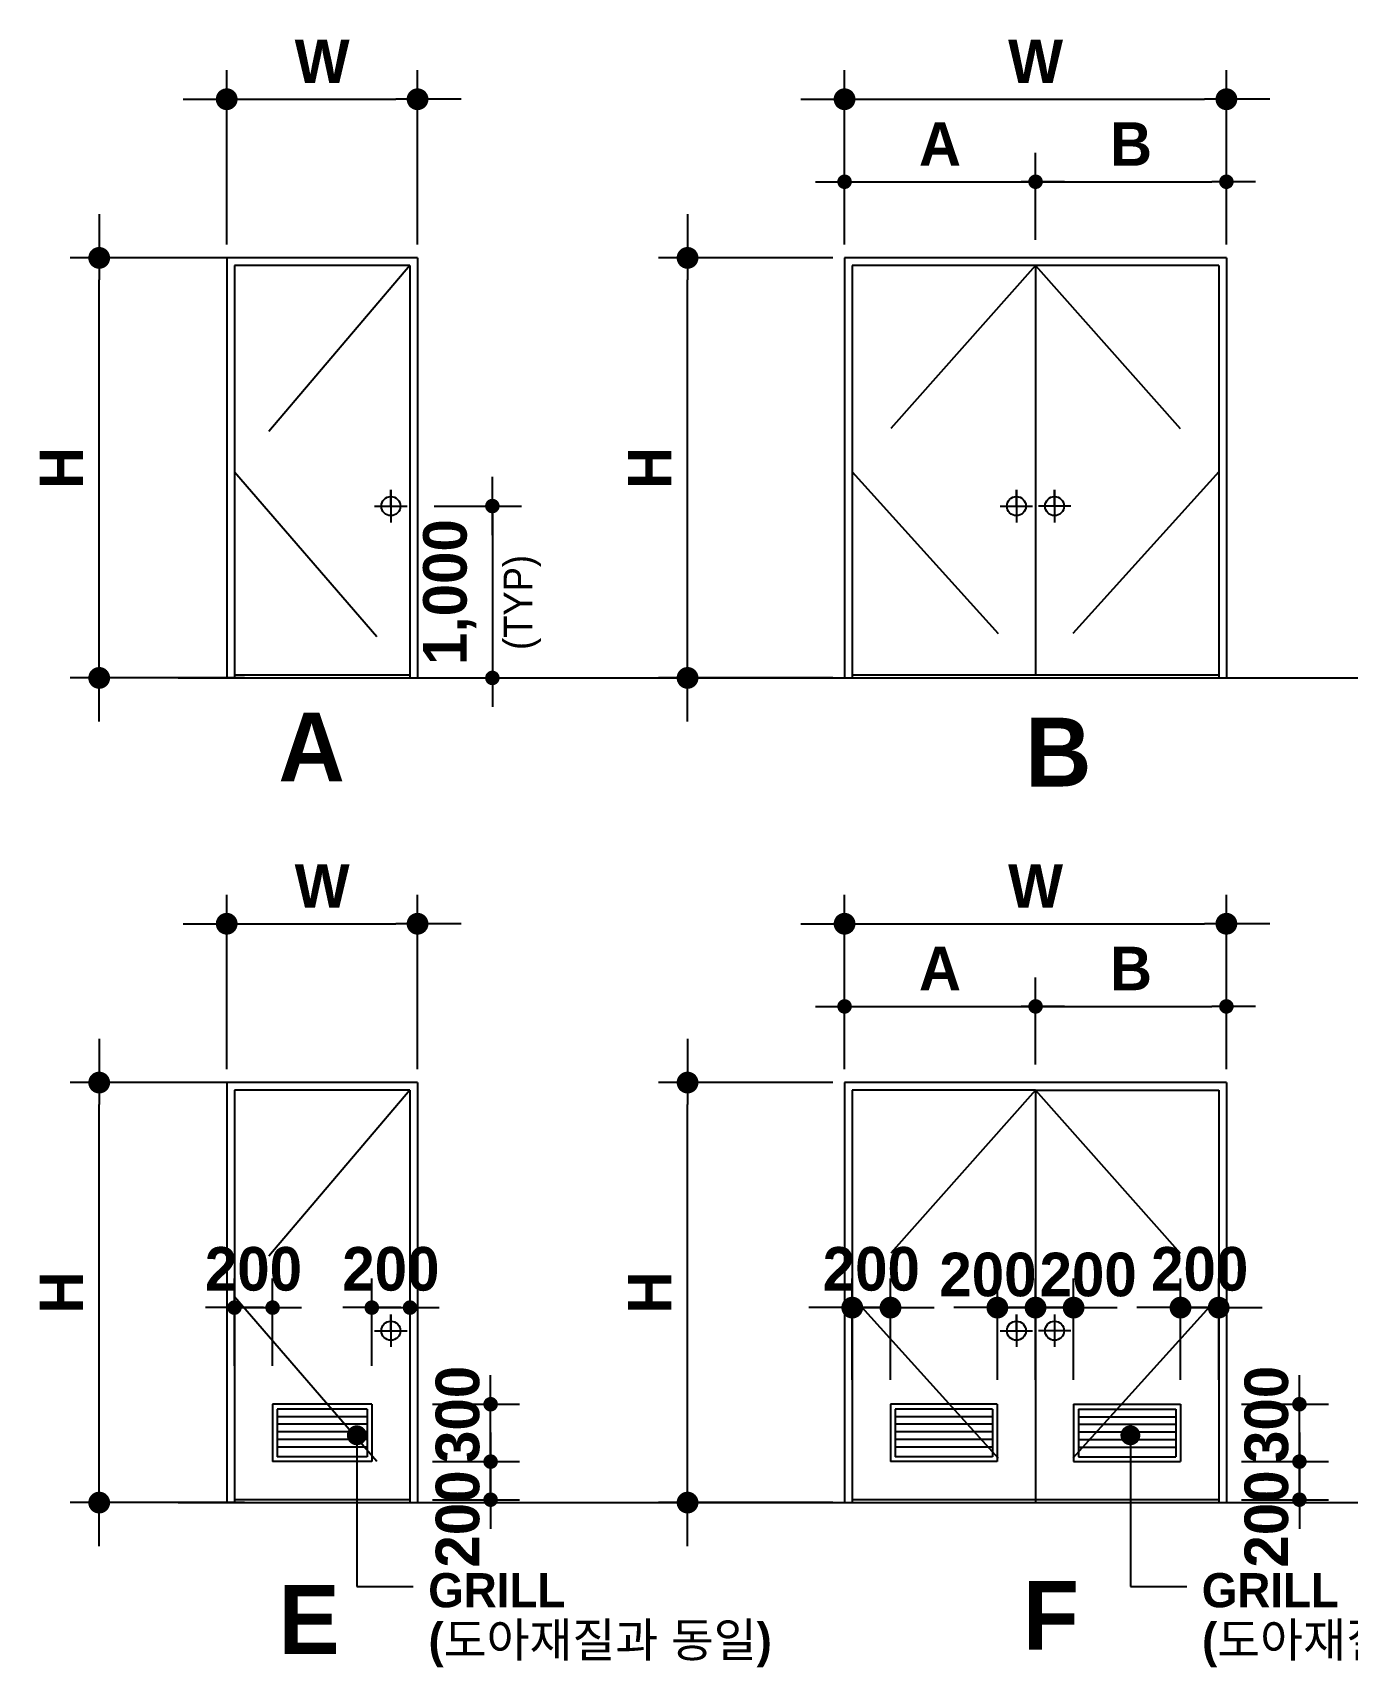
# Model space of a CAD drawing. Extents: x 2158 to 80698, y 2200 to 50885.
# Drawn here: x 21676 to 30728, y 20634 to 31885 of the extents above; entities that cross this region are included whole.
import ezdxf

# ---------------------------------------------------------------- set-up
doc = ezdxf.new("R2010")
doc.units = 0
doc.header["$LTSCALE"] = 300
doc.header["$MEASUREMENT"] = 0
doc.header["$PDSIZE"] = -2
doc.linetypes.add('CENTER', pattern=[2, 1.25, -0.25, 0.25, -0.25])
doc.linetypes.add('DASHDOT', pattern=[1, 0.5, -0.25, 0, -0.25])
doc.layers.get('0').update_dxf_attribs({"linetype": 'CONTINUOUS'})
doc.layers.get('Defpoints').update_dxf_attribs({"color": 143, "linetype": 'CONTINUOUS'})
for name, color, linetype in [('A-ANNO-LEAD', 4, 'CONTINUOUS'), ('A-ANNO-TEXT1', 7, 'CONTINUOUS'), ('A-CNTL', 1, 'CENTER'), ('A-DWXK-OPEN', 1, 'CENTER'), ('A-ELEV-LIN2', 7, 'CONTINUOUS'), ('A-ST-AXIS-BUB', 7, 'CONTINUOUS'), ('A-ST-AXIS-DIM', 7, 'CONTINUOUS'), ('DIMM', 7, 'CONTINUOUS'), ('ELEV1', 7, 'CONTINUOUS'), ('FIN2', 6, 'CONTINUOUS')]:
    doc.layers.add(name, color=color, linetype=linetype)
doc.styles.add('2020음성 1차', font='나눔고딕Bold.ttf')
doc.styles.get("Standard").update_dxf_attribs({"font": '나눔고딕.ttf'})
doc.dimstyles.new('CDIM', dxfattribs={"dimscale": 100, "dimtxt": 3, "dimasz": 1, "dimexe": 2, "dimexo": 1, "dimgap": 1, "dimtad": 1, "dimdec": 0, "dimrnd": 0.5, "dimzin": 0, "dimdsep": 32, "dimtxsty": '2020음성 1차', "dimblk1": '_CIDOT', "dimblk2": '_CIDOT', "dimsah": 1, "dimcen": 5.5, "dimclrd": 2, "dimclre": 2, "dimclrt": 7, "dimadec": 0, "dimazin": 0, "dimtfac": 1, "dimtdec": 0, "dimtix": 1, "dimtmove": 2, "dimatfit": 1, "dimldrblk": 'DOT', "dimfxl": 1, "dimtolj": 1, "dimtzin": 0, "dimlwd": -1, "dimarcsym": 0})

# ---------------------------------------------------------------- blocks, each defined once
blk = doc.blocks.new('_CIDOT')
at = {"color": 0, "linetype": 'ByBlock'}
blk.add_line((2, 0), (-1, 0), dxfattribs=at)
at = {"color": 0, "linetype": 'ByBlock', "const_width": 0.5}
blk.add_lwpolyline([(-0.25, 0, 1), (0.25, 0, 1)], format="xyb", close=True, dxfattribs=at)
blk = doc.blocks.new('*D30')
at = {"layer": 'A-ST-AXIS-DIM', "lineweight": -2}
for p, q in [((23012, 30427), (23012, 31627)), ((24326, 30427), (24326, 31627))]:
    blk.add_line(p, q, dxfattribs=at)
at = {"layer": 'A-ST-AXIS-DIM'}
blk.add_line((23162, 31427), (24176, 31427), dxfattribs=at)
at = {"layer": 'Defpoints', "color": 0}
for p in [(24326, 31427), (23012, 29547), (24326, 29547)]:
    blk.add_point(p, dxfattribs=at)
at = {"layer": 'A-ST-AXIS-DIM', "linetype": 'ByBlock', "xscale": 150, "yscale": 150, "zscale": 150, "rotation": 180}
blk.add_blockref('_CIDOT', (23012, 31427), dxfattribs=at)
at = {"layer": 'A-ST-AXIS-DIM', "linetype": 'ByBlock', "xscale": 150, "yscale": 150, "zscale": 150}
blk.add_blockref('_CIDOT', (24326, 31427), dxfattribs=at)
at = {"layer": 'A-ST-AXIS-DIM', "color": 3, "ltscale": 10, "insert": (23669, 31688), "char_height": 300, "attachment_point": 5, "style": '2020음성 1차'}
blk.add_mtext('\\A1;W', dxfattribs=at)
blk = doc.blocks.new('_Dot')
at = {"color": 0, "lineweight": -2}
blk.add_line((-0.5, 0), (-1, 0), dxfattribs=at)
at = {"color": 0, "const_width": 0.5}
blk.add_lwpolyline([(-0.25, 0, 1), (0.25, 0, 1)], format="xyb", close=True, dxfattribs=at)
blk = doc.blocks.new('*D31')
at = {"layer": 'A-ST-AXIS-DIM', "lineweight": -2}
for p, q in [((27266, 30459), (27266, 31059)), ((28581, 30459), (28581, 31059))]:
    blk.add_line(p, q, dxfattribs=at)
at = {"layer": 'A-ST-AXIS-DIM'}
blk.add_line((27366, 30859), (28481, 30859), dxfattribs=at)
at = {"layer": 'Defpoints', "color": 0}
for p in [(28581, 30859), (27266, 29547), (28581, 29547)]:
    blk.add_point(p, dxfattribs=at)
at = {"layer": 'A-ST-AXIS-DIM', "linetype": 'ByBlock', "xscale": 100, "yscale": 100, "zscale": 100, "rotation": 180}
blk.add_blockref('_CIDOT', (27266, 30859), dxfattribs=at)
at = {"layer": 'A-ST-AXIS-DIM', "linetype": 'ByBlock', "xscale": 100, "yscale": 100, "zscale": 100}
blk.add_blockref('_CIDOT', (28581, 30859), dxfattribs=at)
at = {"layer": 'A-ST-AXIS-DIM', "color": 3, "ltscale": 10, "insert": (27923, 31119), "char_height": 300, "attachment_point": 5, "style": '2020음성 1차'}
blk.add_mtext('\\A1;A', dxfattribs=at)
blk = doc.blocks.new('*D32')
at = {"layer": 'A-ST-AXIS-DIM', "lineweight": -2}
for p, q in [((28581, 30459), (28581, 31059)), ((29895, 30459), (29895, 31059))]:
    blk.add_line(p, q, dxfattribs=at)
at = {"layer": 'A-ST-AXIS-DIM'}
blk.add_line((28681, 30859), (29795, 30859), dxfattribs=at)
at = {"layer": 'Defpoints', "color": 0}
for p in [(29895, 30859), (28581, 29547), (29895, 29547)]:
    blk.add_point(p, dxfattribs=at)
at = {"layer": 'A-ST-AXIS-DIM', "linetype": 'ByBlock', "xscale": 100, "yscale": 100, "zscale": 100, "rotation": 180}
blk.add_blockref('_CIDOT', (28581, 30859), dxfattribs=at)
at = {"layer": 'A-ST-AXIS-DIM', "linetype": 'ByBlock', "xscale": 100, "yscale": 100, "zscale": 100}
blk.add_blockref('_CIDOT', (29895, 30859), dxfattribs=at)
at = {"layer": 'A-ST-AXIS-DIM', "color": 3, "ltscale": 10, "insert": (29238, 31119), "char_height": 300, "attachment_point": 5, "style": '2020음성 1차'}
blk.add_mtext('\\A1;B', dxfattribs=at)
blk = doc.blocks.new('*D33')
at = {"layer": 'A-ST-AXIS-DIM', "lineweight": -2}
for p, q in [((27266, 30427), (27266, 31627)), ((29895, 30427), (29895, 31627))]:
    blk.add_line(p, q, dxfattribs=at)
at = {"layer": 'A-ST-AXIS-DIM'}
blk.add_line((27416, 31427), (29745, 31427), dxfattribs=at)
at = {"layer": 'Defpoints', "color": 0}
for p in [(29895, 31427), (27266, 29547), (29895, 29547)]:
    blk.add_point(p, dxfattribs=at)
at = {"layer": 'A-ST-AXIS-DIM', "linetype": 'ByBlock', "xscale": 150, "yscale": 150, "zscale": 150, "rotation": 180}
blk.add_blockref('_CIDOT', (27266, 31427), dxfattribs=at)
at = {"layer": 'A-ST-AXIS-DIM', "linetype": 'ByBlock', "xscale": 150, "yscale": 150, "zscale": 150}
blk.add_blockref('_CIDOT', (29895, 31427), dxfattribs=at)
at = {"layer": 'A-ST-AXIS-DIM', "color": 3, "ltscale": 10, "insert": (28581, 31688), "char_height": 300, "attachment_point": 5, "style": '2020음성 1차'}
blk.add_mtext('\\A1;W', dxfattribs=at)
blk = doc.blocks.new('*D40')
at = {"layer": 'A-ST-AXIS-DIM', "lineweight": -2}
for p, q in [((27185, 30335), (25985, 30335)), ((27185, 27444), (25985, 27444))]:
    blk.add_line(p, q, dxfattribs=at)
at = {"layer": 'A-ST-AXIS-DIM'}
blk.add_line((26185, 27594), (26185, 30185), dxfattribs=at)
at = {"layer": 'Defpoints', "color": 0}
for p in [(26185, 30335), (27971, 30335), (27971, 27444)]:
    blk.add_point(p, dxfattribs=at)
at = {"layer": 'A-ST-AXIS-DIM', "linetype": 'ByBlock', "xscale": 150, "yscale": 150, "zscale": 150}
for p, rotation in [((26185, 30335), 90), ((26185, 27444), 270)]:
    blk.add_blockref('_CIDOT', p, dxfattribs=dict(at, rotation=rotation))
at = {"layer": 'A-ST-AXIS-DIM', "color": 3, "ltscale": 10, "insert": (25924, 28889), "char_height": 300, "attachment_point": 5, "rotation": 90, "style": '2020음성 1차'}
blk.add_mtext('\\A1;H', dxfattribs=at)
blk = doc.blocks.new('*D41')
at = {"layer": 'A-ST-AXIS-DIM', "lineweight": -2}
for p, q in [((23134, 30335), (21934, 30335)), ((23134, 27444), (21934, 27444))]:
    blk.add_line(p, q, dxfattribs=at)
at = {"layer": 'A-ST-AXIS-DIM'}
blk.add_line((22134, 27594), (22134, 30185), dxfattribs=at)
at = {"layer": 'Defpoints', "color": 0}
for p in [(22134, 30335), (23675, 30335), (23675, 27444)]:
    blk.add_point(p, dxfattribs=at)
at = {"layer": 'A-ST-AXIS-DIM', "linetype": 'ByBlock', "xscale": 150, "yscale": 150, "zscale": 150}
for p, rotation in [((22134, 30335), 90), ((22134, 27444), 270)]:
    blk.add_blockref('_CIDOT', p, dxfattribs=dict(at, rotation=rotation))
at = {"layer": 'A-ST-AXIS-DIM', "color": 3, "ltscale": 10, "insert": (21873, 28889), "char_height": 300, "attachment_point": 5, "rotation": 90, "style": '2020음성 1차'}
blk.add_mtext('\\A1;H', dxfattribs=at)
blk = doc.blocks.new('*D42')
at = {"layer": 'A-ST-AXIS-DIM'}
for p, q in [((24841, 28727), (24841, 28827)), ((24841, 28627), (24841, 27444)), ((24841, 27344), (24841, 27244))]:
    blk.add_line(p, q, dxfattribs=at)
at = {"layer": 'A-ST-AXIS-DIM', "lineweight": -2}
for p, q in [((24441, 28627), (25041, 28627)), ((24441, 27444), (25041, 27444))]:
    blk.add_line(p, q, dxfattribs=at)
at = {"layer": 'Defpoints', "color": 0}
for p in [(24016, 28627), (24016, 27444), (24841, 27444)]:
    blk.add_point(p, dxfattribs=at)
at = {"layer": 'A-ST-AXIS-DIM', "linetype": 'ByBlock', "xscale": 100, "yscale": 100, "zscale": 100}
for p, rotation in [((24841, 28627), 270), ((24841, 27444), 90)]:
    blk.add_blockref('_CIDOT', p, dxfattribs=dict(at, rotation=rotation))
at = {"layer": 'A-ST-AXIS-DIM', "color": 3, "ltscale": 10, "insert": (24548, 28035), "char_height": 300, "attachment_point": 5, "rotation": 90, "style": '2020음성 1차'}
blk.add_mtext('\\A1;1,000', dxfattribs=at)
blk = doc.blocks.new('*D43')
at = {"layer": 'A-ST-AXIS-DIM', "lineweight": -2}
for p, q in [((23012, 24752), (23012, 25952)), ((24326, 24752), (24326, 25952))]:
    blk.add_line(p, q, dxfattribs=at)
at = {"layer": 'A-ST-AXIS-DIM'}
blk.add_line((23162, 25752), (24176, 25752), dxfattribs=at)
at = {"layer": 'Defpoints', "color": 0}
for p in [(24326, 25752), (23012, 23871), (24326, 23871)]:
    blk.add_point(p, dxfattribs=at)
at = {"layer": 'A-ST-AXIS-DIM', "linetype": 'ByBlock', "xscale": 150, "yscale": 150, "zscale": 150, "rotation": 180}
blk.add_blockref('_CIDOT', (23012, 25752), dxfattribs=at)
at = {"layer": 'A-ST-AXIS-DIM', "linetype": 'ByBlock', "xscale": 150, "yscale": 150, "zscale": 150}
blk.add_blockref('_CIDOT', (24326, 25752), dxfattribs=at)
at = {"layer": 'A-ST-AXIS-DIM', "color": 3, "ltscale": 10, "insert": (23669, 26012), "char_height": 300, "attachment_point": 5, "style": '2020음성 1차'}
blk.add_mtext('\\A1;W', dxfattribs=at)
blk = doc.blocks.new('*D44')
at = {"layer": 'A-ST-AXIS-DIM', "lineweight": -2}
for p, q in [((23134, 24659), (21934, 24659)), ((23134, 21768), (21934, 21768))]:
    blk.add_line(p, q, dxfattribs=at)
at = {"layer": 'A-ST-AXIS-DIM'}
blk.add_line((22134, 21918), (22134, 24509), dxfattribs=at)
at = {"layer": 'Defpoints', "color": 0}
for p in [(22134, 24659), (23675, 24659), (23675, 21768)]:
    blk.add_point(p, dxfattribs=at)
at = {"layer": 'A-ST-AXIS-DIM', "linetype": 'ByBlock', "xscale": 150, "yscale": 150, "zscale": 150}
for p, rotation in [((22134, 24659), 90), ((22134, 21768), 270)]:
    blk.add_blockref('_CIDOT', p, dxfattribs=dict(at, rotation=rotation))
at = {"layer": 'A-ST-AXIS-DIM', "color": 3, "ltscale": 10, "insert": (21873, 23214), "char_height": 300, "attachment_point": 5, "rotation": 90, "style": '2020음성 1차'}
blk.add_mtext('\\A1;H', dxfattribs=at)
blk = doc.blocks.new('*D45')
at = {"layer": 'A-ST-AXIS-DIM', "lineweight": -2}
for p, q in [((27266, 24783), (27266, 25383)), ((28581, 24783), (28581, 25383))]:
    blk.add_line(p, q, dxfattribs=at)
at = {"layer": 'A-ST-AXIS-DIM'}
blk.add_line((27366, 25183), (28481, 25183), dxfattribs=at)
at = {"layer": 'Defpoints', "color": 0}
for p in [(28581, 25183), (27266, 24436), (28581, 24436)]:
    blk.add_point(p, dxfattribs=at)
at = {"layer": 'A-ST-AXIS-DIM', "linetype": 'ByBlock', "xscale": 100, "yscale": 100, "zscale": 100, "rotation": 180}
blk.add_blockref('_CIDOT', (27266, 25183), dxfattribs=at)
at = {"layer": 'A-ST-AXIS-DIM', "linetype": 'ByBlock', "xscale": 100, "yscale": 100, "zscale": 100}
blk.add_blockref('_CIDOT', (28581, 25183), dxfattribs=at)
at = {"layer": 'A-ST-AXIS-DIM', "color": 3, "ltscale": 10, "insert": (27923, 25444), "char_height": 300, "attachment_point": 5, "style": '2020음성 1차'}
blk.add_mtext('\\A1;A', dxfattribs=at)
blk = doc.blocks.new('*D46')
at = {"layer": 'A-ST-AXIS-DIM', "lineweight": -2}
for p, q in [((28581, 24783), (28581, 25383)), ((29895, 24783), (29895, 25383))]:
    blk.add_line(p, q, dxfattribs=at)
at = {"layer": 'A-ST-AXIS-DIM'}
blk.add_line((28681, 25183), (29795, 25183), dxfattribs=at)
at = {"layer": 'Defpoints', "color": 0}
for p in [(29895, 25183), (28581, 24436), (29895, 24436)]:
    blk.add_point(p, dxfattribs=at)
at = {"layer": 'A-ST-AXIS-DIM', "linetype": 'ByBlock', "xscale": 100, "yscale": 100, "zscale": 100, "rotation": 180}
blk.add_blockref('_CIDOT', (28581, 25183), dxfattribs=at)
at = {"layer": 'A-ST-AXIS-DIM', "linetype": 'ByBlock', "xscale": 100, "yscale": 100, "zscale": 100}
blk.add_blockref('_CIDOT', (29895, 25183), dxfattribs=at)
at = {"layer": 'A-ST-AXIS-DIM', "color": 3, "ltscale": 10, "insert": (29238, 25444), "char_height": 300, "attachment_point": 5, "style": '2020음성 1차'}
blk.add_mtext('\\A1;B', dxfattribs=at)
blk = doc.blocks.new('*D47')
at = {"layer": 'A-ST-AXIS-DIM', "lineweight": -2}
for p, q in [((27266, 24752), (27266, 25952)), ((29895, 24752), (29895, 25952))]:
    blk.add_line(p, q, dxfattribs=at)
at = {"layer": 'A-ST-AXIS-DIM'}
blk.add_line((27416, 25752), (29745, 25752), dxfattribs=at)
at = {"layer": 'Defpoints', "color": 0}
for p in [(29895, 25752), (27266, 24436), (29895, 24436)]:
    blk.add_point(p, dxfattribs=at)
at = {"layer": 'A-ST-AXIS-DIM', "linetype": 'ByBlock', "xscale": 150, "yscale": 150, "zscale": 150, "rotation": 180}
blk.add_blockref('_CIDOT', (27266, 25752), dxfattribs=at)
at = {"layer": 'A-ST-AXIS-DIM', "linetype": 'ByBlock', "xscale": 150, "yscale": 150, "zscale": 150}
blk.add_blockref('_CIDOT', (29895, 25752), dxfattribs=at)
at = {"layer": 'A-ST-AXIS-DIM', "color": 3, "ltscale": 10, "insert": (28581, 26012), "char_height": 300, "attachment_point": 5, "style": '2020음성 1차'}
blk.add_mtext('\\A1;W', dxfattribs=at)
blk = doc.blocks.new('*D48')
at = {"layer": 'A-ST-AXIS-DIM', "lineweight": -2}
for p, q in [((27185, 24659), (25985, 24659)), ((27185, 21768), (25985, 21768))]:
    blk.add_line(p, q, dxfattribs=at)
at = {"layer": 'A-ST-AXIS-DIM'}
blk.add_line((26185, 21918), (26185, 24509), dxfattribs=at)
at = {"layer": 'Defpoints', "color": 0}
for p in [(26185, 24659), (27971, 24659), (27971, 21768)]:
    blk.add_point(p, dxfattribs=at)
at = {"layer": 'A-ST-AXIS-DIM', "linetype": 'ByBlock', "xscale": 150, "yscale": 150, "zscale": 150}
for p, rotation in [((26185, 24659), 90), ((26185, 21768), 270)]:
    blk.add_blockref('_CIDOT', p, dxfattribs=dict(at, rotation=rotation))
at = {"layer": 'A-ST-AXIS-DIM', "color": 3, "ltscale": 10, "insert": (25924, 23214), "char_height": 300, "attachment_point": 5, "rotation": 90, "style": '2020음성 1차'}
blk.add_mtext('\\A1;H', dxfattribs=at)
blk = doc.blocks.new('*D51')
at = {"layer": 'A-ST-AXIS-DIM'}
for p, q in [((30398, 22150), (30398, 22250)), ((30398, 21788), (30398, 22050)), ((30398, 21688), (30398, 21588))]:
    blk.add_line(p, q, dxfattribs=at)
at = {"layer": 'A-ST-AXIS-DIM', "lineweight": -2}
for p, q in [((29998, 22050), (30598, 22050)), ((29998, 21788), (30598, 21788))]:
    blk.add_line(p, q, dxfattribs=at)
at = {"layer": 'Defpoints', "color": 0}
for p in [(29579, 22050), (30398, 22050), (29579, 21788)]:
    blk.add_point(p, dxfattribs=at)
at = {"layer": 'A-ST-AXIS-DIM', "linetype": 'ByBlock', "xscale": 100, "yscale": 100, "zscale": 100}
for p, rotation in [((30398, 22050), 270), ((30398, 21788), 90)]:
    blk.add_blockref('_CIDOT', p, dxfattribs=dict(at, rotation=rotation))
at = {"layer": 'A-ST-AXIS-DIM', "color": 3, "ltscale": 10, "insert": (30172, 21655), "char_height": 300, "attachment_point": 5, "rotation": 90, "style": '2020음성 1차'}
blk.add_mtext('\\A1;200', dxfattribs=at)
blk = doc.blocks.new('*D52')
at = {"layer": 'A-ST-AXIS-DIM'}
for p, q in [((30398, 22545), (30398, 22645)), ((30398, 22050), (30398, 22445)), ((30398, 21950), (30398, 21850))]:
    blk.add_line(p, q, dxfattribs=at)
at = {"layer": 'A-ST-AXIS-DIM', "lineweight": -2}
for p, q in [((29998, 22445), (30598, 22445)), ((29998, 22050), (30598, 22050))]:
    blk.add_line(p, q, dxfattribs=at)
at = {"layer": 'Defpoints', "color": 0}
for p in [(29579, 22445), (30398, 22445), (29579, 22050)]:
    blk.add_point(p, dxfattribs=at)
at = {"layer": 'A-ST-AXIS-DIM', "linetype": 'ByBlock', "xscale": 100, "yscale": 100, "zscale": 100}
for p, rotation in [((30398, 22445), 270), ((30398, 22050), 90)]:
    blk.add_blockref('_CIDOT', p, dxfattribs=dict(at, rotation=rotation))
at = {"layer": 'A-ST-AXIS-DIM', "color": 3, "ltscale": 10, "insert": (30172, 22375), "char_height": 300, "attachment_point": 5, "rotation": 90, "style": '2020음성 1차'}
blk.add_mtext('\\A1;300', dxfattribs=at)
blk = doc.blocks.new('*D53')
at = {"layer": 'A-ST-AXIS-DIM'}
for p, q in [((24829, 22150), (24829, 22250)), ((24829, 21788), (24829, 22050)), ((24829, 21688), (24829, 21588))]:
    blk.add_line(p, q, dxfattribs=at)
at = {"layer": 'A-ST-AXIS-DIM', "lineweight": -2}
for p, q in [((24429, 22050), (25029, 22050)), ((24429, 21788), (25029, 21788))]:
    blk.add_line(p, q, dxfattribs=at)
at = {"layer": 'Defpoints', "color": 0}
for p in [(24011, 22050), (24829, 22050), (24011, 21788)]:
    blk.add_point(p, dxfattribs=at)
at = {"layer": 'A-ST-AXIS-DIM', "linetype": 'ByBlock', "xscale": 100, "yscale": 100, "zscale": 100}
for p, rotation in [((24829, 22050), 270), ((24829, 21788), 90)]:
    blk.add_blockref('_CIDOT', p, dxfattribs=dict(at, rotation=rotation))
at = {"layer": 'A-ST-AXIS-DIM', "color": 3, "ltscale": 10, "insert": (24603, 21655), "char_height": 300, "attachment_point": 5, "rotation": 90, "style": '2020음성 1차'}
blk.add_mtext('\\A1;200', dxfattribs=at)
blk = doc.blocks.new('*D54')
at = {"layer": 'A-ST-AXIS-DIM'}
for p, q in [((24829, 22545), (24829, 22645)), ((24829, 22050), (24829, 22445)), ((24829, 21950), (24829, 21850))]:
    blk.add_line(p, q, dxfattribs=at)
at = {"layer": 'A-ST-AXIS-DIM', "lineweight": -2}
for p, q in [((24429, 22445), (25029, 22445)), ((24429, 22050), (25029, 22050))]:
    blk.add_line(p, q, dxfattribs=at)
at = {"layer": 'Defpoints', "color": 0}
for p in [(24011, 22445), (24829, 22445), (24011, 22050)]:
    blk.add_point(p, dxfattribs=at)
at = {"layer": 'A-ST-AXIS-DIM', "linetype": 'ByBlock', "xscale": 100, "yscale": 100, "zscale": 100}
for p, rotation in [((24829, 22445), 270), ((24829, 22050), 90)]:
    blk.add_blockref('_CIDOT', p, dxfattribs=dict(at, rotation=rotation))
at = {"layer": 'A-ST-AXIS-DIM', "color": 3, "ltscale": 10, "insert": (24603, 22375), "char_height": 300, "attachment_point": 5, "rotation": 90, "style": '2020음성 1차'}
blk.add_mtext('\\A1;300', dxfattribs=at)
blk = doc.blocks.new('*D55')
at = {"layer": 'A-ST-AXIS-DIM', "lineweight": -2}
for p, q in [((27319, 22613), (27319, 23310)), ((27582, 22613), (27582, 23310))]:
    blk.add_line(p, q, dxfattribs=at)
at = {"layer": 'A-ST-AXIS-DIM'}
for p, q in [((27169, 23110), (27019, 23110)), ((27319, 23110), (27582, 23110)), ((27732, 23110), (27882, 23110))]:
    blk.add_line(p, q, dxfattribs=at)
at = {"layer": 'Defpoints', "color": 0}
for p in [(27582, 23110), (27319, 22513), (27582, 22513)]:
    blk.add_point(p, dxfattribs=at)
at = {"layer": 'A-ST-AXIS-DIM', "linetype": 'ByBlock', "xscale": 150, "yscale": 150, "zscale": 150}
blk.add_blockref('_CIDOT', (27319, 23110), dxfattribs=at)
at = {"layer": 'A-ST-AXIS-DIM', "linetype": 'ByBlock', "xscale": 150, "yscale": 150, "zscale": 150, "rotation": 180}
blk.add_blockref('_CIDOT', (27582, 23110), dxfattribs=at)
at = {"layer": 'A-ST-AXIS-DIM', "color": 3, "ltscale": 10, "insert": (27450, 23375), "char_height": 300, "attachment_point": 5, "style": '2020음성 1차'}
blk.add_mtext('\\A1;200', dxfattribs=at)
blk = doc.blocks.new('*D56')
at = {"layer": 'A-ST-AXIS-DIM', "lineweight": -2}
for p, q in [((28318, 22613), (28318, 23310)), ((28581, 22613), (28581, 23310))]:
    blk.add_line(p, q, dxfattribs=at)
at = {"layer": 'A-ST-AXIS-DIM'}
for p, q in [((28168, 23110), (28018, 23110)), ((28318, 23110), (28581, 23110)), ((28731, 23110), (28881, 23110))]:
    blk.add_line(p, q, dxfattribs=at)
at = {"layer": 'Defpoints', "color": 0}
for p in [(28581, 23110), (28318, 22513), (28581, 22513)]:
    blk.add_point(p, dxfattribs=at)
at = {"layer": 'A-ST-AXIS-DIM', "linetype": 'ByBlock', "xscale": 150, "yscale": 150, "zscale": 150}
blk.add_blockref('_CIDOT', (28318, 23110), dxfattribs=at)
at = {"layer": 'A-ST-AXIS-DIM', "linetype": 'ByBlock', "xscale": 150, "yscale": 150, "zscale": 150, "rotation": 180}
blk.add_blockref('_CIDOT', (28581, 23110), dxfattribs=at)
at = {"layer": 'A-ST-AXIS-DIM', "color": 3, "ltscale": 10, "insert": (28253, 23336), "char_height": 300, "attachment_point": 5, "style": '2020음성 1차'}
blk.add_mtext('\\A1;200', dxfattribs=at)
blk = doc.blocks.new('*D57')
at = {"layer": 'A-ST-AXIS-DIM', "lineweight": -2}
for p, q in [((28581, 22613), (28581, 23310)), ((28843, 22613), (28843, 23310))]:
    blk.add_line(p, q, dxfattribs=at)
at = {"layer": 'A-ST-AXIS-DIM'}
for p, q in [((28431, 23110), (28281, 23110)), ((28581, 23110), (28843, 23110)), ((28993, 23110), (29143, 23110))]:
    blk.add_line(p, q, dxfattribs=at)
at = {"layer": 'Defpoints', "color": 0}
for p in [(28843, 23110), (28581, 22513), (28843, 22513)]:
    blk.add_point(p, dxfattribs=at)
at = {"layer": 'A-ST-AXIS-DIM', "linetype": 'ByBlock', "xscale": 150, "yscale": 150, "zscale": 150}
blk.add_blockref('_CIDOT', (28581, 23110), dxfattribs=at)
at = {"layer": 'A-ST-AXIS-DIM', "linetype": 'ByBlock', "xscale": 150, "yscale": 150, "zscale": 150, "rotation": 180}
blk.add_blockref('_CIDOT', (28843, 23110), dxfattribs=at)
at = {"layer": 'A-ST-AXIS-DIM', "color": 3, "ltscale": 10, "insert": (28943, 23336), "char_height": 300, "attachment_point": 5, "style": '2020음성 1차'}
blk.add_mtext('\\A1;200', dxfattribs=at)
blk = doc.blocks.new('*D58')
at = {"layer": 'A-ST-AXIS-DIM', "lineweight": -2}
for p, q in [((29579, 22613), (29579, 23310)), ((29842, 22613), (29842, 23310))]:
    blk.add_line(p, q, dxfattribs=at)
at = {"layer": 'A-ST-AXIS-DIM'}
for p, q in [((29429, 23110), (29279, 23110)), ((29579, 23110), (29842, 23110)), ((29992, 23110), (30142, 23110))]:
    blk.add_line(p, q, dxfattribs=at)
at = {"layer": 'Defpoints', "color": 0}
for p in [(29842, 23110), (29579, 22513), (29842, 22513)]:
    blk.add_point(p, dxfattribs=at)
at = {"layer": 'A-ST-AXIS-DIM', "linetype": 'ByBlock', "xscale": 150, "yscale": 150, "zscale": 150}
blk.add_blockref('_CIDOT', (29579, 23110), dxfattribs=at)
at = {"layer": 'A-ST-AXIS-DIM', "linetype": 'ByBlock', "xscale": 150, "yscale": 150, "zscale": 150, "rotation": 180}
blk.add_blockref('_CIDOT', (29842, 23110), dxfattribs=at)
at = {"layer": 'A-ST-AXIS-DIM', "color": 3, "ltscale": 10, "insert": (29711, 23375), "char_height": 300, "attachment_point": 5, "style": '2020음성 1차'}
blk.add_mtext('\\A1;200', dxfattribs=at)
blk = doc.blocks.new('*D59')
at = {"layer": 'A-ST-AXIS-DIM', "lineweight": -2}
for p, q in [((23065, 22710), (23065, 23310)), ((23328, 22710), (23328, 23310))]:
    blk.add_line(p, q, dxfattribs=at)
at = {"layer": 'A-ST-AXIS-DIM'}
for p, q in [((22965, 23110), (22865, 23110)), ((23065, 23110), (23328, 23110)), ((23428, 23110), (23528, 23110))]:
    blk.add_line(p, q, dxfattribs=at)
at = {"layer": 'Defpoints', "color": 0}
for p in [(23328, 23110), (23065, 22513), (23328, 22513)]:
    blk.add_point(p, dxfattribs=at)
at = {"layer": 'A-ST-AXIS-DIM', "linetype": 'ByBlock', "xscale": 100, "yscale": 100, "zscale": 100}
blk.add_blockref('_CIDOT', (23065, 23110), dxfattribs=at)
at = {"layer": 'A-ST-AXIS-DIM', "linetype": 'ByBlock', "xscale": 100, "yscale": 100, "zscale": 100, "rotation": 180}
blk.add_blockref('_CIDOT', (23328, 23110), dxfattribs=at)
at = {"layer": 'A-ST-AXIS-DIM', "color": 3, "ltscale": 10, "insert": (23196, 23375), "char_height": 300, "attachment_point": 5, "style": '2020음성 1차'}
blk.add_mtext('\\A1;200', dxfattribs=at)
blk = doc.blocks.new('*D60')
at = {"layer": 'A-ST-AXIS-DIM', "lineweight": -2}
for p, q in [((24011, 22710), (24011, 23310)), ((24274, 22710), (24274, 23310))]:
    blk.add_line(p, q, dxfattribs=at)
at = {"layer": 'A-ST-AXIS-DIM'}
for p, q in [((23911, 23110), (23811, 23110)), ((24011, 23110), (24274, 23110)), ((24374, 23110), (24474, 23110))]:
    blk.add_line(p, q, dxfattribs=at)
at = {"layer": 'Defpoints', "color": 0}
for p in [(24274, 23110), (24011, 22513), (24274, 22513)]:
    blk.add_point(p, dxfattribs=at)
at = {"layer": 'A-ST-AXIS-DIM', "linetype": 'ByBlock', "xscale": 100, "yscale": 100, "zscale": 100}
blk.add_blockref('_CIDOT', (24011, 23110), dxfattribs=at)
at = {"layer": 'A-ST-AXIS-DIM', "linetype": 'ByBlock', "xscale": 100, "yscale": 100, "zscale": 100, "rotation": 180}
blk.add_blockref('_CIDOT', (24274, 23110), dxfattribs=at)
at = {"layer": 'A-ST-AXIS-DIM', "color": 3, "ltscale": 10, "insert": (24142, 23375), "char_height": 300, "attachment_point": 5, "style": '2020음성 1차'}
blk.add_mtext('\\A1;200', dxfattribs=at)

msp = doc.modelspace()

# ---------------------------------------------------------------- linework, layer by layer
at = {"layer": 'A-ANNO-LEAD'}
for p, q in [((23907.6, 22231.2), (23907.6, 21190)), ((29233.8, 22231.2), (29233.8, 21190)), ((23907.6, 21190), (24295.9, 21190)), ((29233.8, 21190), (29622.1, 21190))]:
    msp.add_line(p, q, dxfattribs=at)
at = {"layer": 'A-ANNO-LEAD', "const_width": 68.5}
for points in [[(23873.4, 22231.2, 1), (23941.9, 22231.2, 1)], [(29199.6, 22231.2, 1), (29268.1, 22231.2, 1)]]:
    msp.add_lwpolyline(points, format="xyb", close=True, dxfattribs=at)
at = {"layer": 'A-CNTL'}
for p, q in [((24142.4, 28626.6), (24142.4, 28738.3)), ((24142.4, 28738.3), (24142.4, 28514.8)), ((28449.1, 28738.3), (28449.1, 28514.8)), ((28449.1, 28626.6), (28449.1, 28738.3)), ((28712, 28626.6), (28712, 28738.3)), ((28712, 28738.3), (28712, 28514.8)), ((24030.6, 28626.6), (24254.2, 28626.6)), ((28337.3, 28626.6), (28560.9, 28626.6)), ((28823.7, 28626.6), (28600.2, 28626.6)), ((24142.4, 23062.5), (24142.4, 22839)), ((24142.4, 22950.8), (24142.4, 23062.5)), ((28449.1, 22950.8), (28449.1, 23062.5)), ((28449.1, 23062.5), (28449.1, 22839)), ((28712, 23062.5), (28712, 22839)), ((24030.6, 22950.8), (24254.2, 22950.8)), ((28337.3, 22950.8), (28560.9, 22950.8)), ((28823.7, 22950.8), (28600.2, 22950.8))]:
    msp.add_line(p, q, dxfattribs=at)
at = {"layer": 'A-DWXK-OPEN', "linetype": 'DASHDOT', "ltscale": 10}
for p, q in [((24273.8, 30282.6), (23064.7, 28863.2)), ((28580.5, 30282.6), (27318.8, 28863.2)), ((28580.5, 30282.6), (29842.3, 28863.2)), ((23064.7, 28863.2), (24273.8, 27463.4)), ((27318.8, 28863.2), (28580.5, 27463.4)), ((29842.3, 28863.2), (28580.5, 27463.4)), ((24273.8, 24606.8), (23064.7, 23187.4)), ((28580.5, 24606.8), (27318.8, 23187.4)), ((28580.5, 24606.8), (29842.3, 23187.4)), ((23064.7, 23187.4), (24273.8, 21787.6)), ((27318.8, 23187.4), (28580.5, 21787.6)), ((29842.3, 23187.4), (28580.5, 21787.6))]:
    msp.add_line(p, q, dxfattribs=at)
at = {"layer": 'A-ELEV-LIN2', "linetype": 'Continuous'}
for p, q in [((24326.4, 30335.2), (23012.1, 30335.2)), ((23012.1, 30335.2), (23012.1, 27443.7)), ((24273.8, 30282.6), (23064.7, 30282.6)), ((23064.7, 30282.6), (23064.7, 27443.7)), ((24273.8, 30282.6), (24273.8, 27443.7)), ((24326.4, 30335.2), (24326.4, 27443.7)), ((27266.2, 30335.2), (27266.2, 27443.7)), ((29894.9, 30335.2), (27266.2, 30335.2)), ((27318.8, 30282.6), (27318.8, 27443.7)), ((29842.3, 30282.6), (27318.8, 30282.6)), ((28580.5, 30282.6), (28580.5, 27463.4)), ((29842.3, 30282.6), (29842.3, 27443.7)), ((29894.9, 30335.2), (29894.9, 27443.7)), ((24273.8, 27463.4), (23064.7, 27463.4)), ((29842.3, 27463.4), (27318.8, 27463.4)), ((24326.4, 24659.4), (23012.1, 24659.4)), ((23012.1, 24659.4), (23012.1, 21767.9)), ((24326.4, 24659.4), (24326.4, 21767.9)), ((27266.2, 24659.4), (27266.2, 21767.9)), ((29894.9, 24659.4), (27266.2, 24659.4)), ((29894.9, 24659.4), (29894.9, 21767.9)), ((24273.8, 24606.8), (23064.7, 24606.8)), ((23064.7, 24606.8), (23064.7, 21767.9)), ((24273.8, 24606.8), (24273.8, 21767.9)), ((28580.5, 24606.8), (27318.8, 24606.8)), ((27318.8, 24606.8), (27318.8, 21767.9)), ((28580.5, 24606.8), (28580.5, 21767.9)), ((29842.3, 24606.8), (29842.3, 21767.9)), ((23327.5, 22444.8), (23327.5, 22050.5)), ((24011, 22444.8), (23327.5, 22444.8)), ((23360.4, 22411.9), (23360.4, 22083.3)), ((23978.1, 22411.9), (23360.4, 22411.9)), ((23978.1, 22411.9), (23978.1, 22083.3)), ((24011, 22444.8), (24011, 22050.5)), ((27581.6, 22444.8), (27581.6, 22050.5)), ((28317.7, 22444.8), (27581.6, 22444.8)), ((27614.5, 22411.9), (27614.5, 22083.3)), ((28284.8, 22411.9), (27614.5, 22411.9)), ((28284.8, 22411.9), (28284.8, 22083.3)), ((28317.7, 22444.8), (28317.7, 22050.5)), ((28843.4, 22444.8), (28843.4, 22050.5)), ((28843.4, 22444.8), (29579.4, 22444.8)), ((28876.3, 22411.9), (28876.3, 22083.3)), ((28876.3, 22411.9), (29546.6, 22411.9)), ((29546.6, 22411.9), (29546.6, 22083.3)), ((29579.4, 22444.8), (29579.4, 22050.5)), ((23978.1, 22359.3), (23360.4, 22359.3)), ((23978.1, 22306.8), (23360.4, 22306.8)), ((28284.8, 22359.3), (27614.5, 22359.3)), ((28284.8, 22306.8), (27614.5, 22306.8)), ((28876.3, 22359.3), (29546.6, 22359.3)), ((28876.3, 22306.8), (29546.6, 22306.8)), ((23978.1, 22254.2), (23360.4, 22254.2)), ((23978.1, 22201.6), (23360.4, 22201.6)), ((28284.8, 22254.2), (27614.5, 22254.2)), ((28284.8, 22201.6), (27614.5, 22201.6)), ((28876.3, 22254.2), (29546.6, 22254.2)), ((28876.3, 22201.6), (29546.6, 22201.6)), ((23978.1, 22149), (23360.4, 22149)), ((23978.1, 22083.3), (23360.4, 22083.3)), ((28284.8, 22149), (27614.5, 22149)), ((28284.8, 22083.3), (27614.5, 22083.3)), ((28876.3, 22149), (29546.6, 22149)), ((28876.3, 22083.3), (29546.6, 22083.3)), ((24011, 22050.5), (23327.5, 22050.5)), ((28317.7, 22050.5), (27581.6, 22050.5)), ((28843.4, 22050.5), (29579.4, 22050.5)), ((24273.8, 21787.6), (23064.7, 21787.6)), ((29842.3, 21787.6), (27318.8, 21787.6))]:
    msp.add_line(p, q, dxfattribs=at)
for centre in [(24142.4, 28626.6), (28449.1, 28626.6), (28712, 28626.6), (24142.4, 22950.8), (28449.1, 22950.8), (28712, 22950.8)]:
    msp.add_circle(centre, 65.7, dxfattribs=at)
at = {"layer": 'A-ST-AXIS-BUB'}
msp.add_line((24326.4, 24812.8), (24326.4, 25814), dxfattribs=at)
at = {"layer": 'A-ST-AXIS-DIM'}
msp.add_line((23012.1, 24812.8), (23012.1, 25814), dxfattribs=at)
at = {"layer": 'ELEV1'}
msp.add_line((28580.5, 24606.8), (29842.3, 24606.8), dxfattribs=at)
at = {"layer": 'FIN2'}
for p, q in [((22677.2, 27443.7), (39079.1, 27443.7)), ((22677.2, 21767.9), (39079.1, 21767.9))]:
    msp.add_line(p, q, dxfattribs=at)

# ---------------------------------------------------------------- texts
at = {"layer": 'A-ANNO-TEXT1', "style": '2020음성 1차'}
for s, height, p in [('A', 473.2, (23367.9, 26732.8)), ('B', 473.2, (28508.8, 26696.7)), ('GRILL', 235.32, (24399.4, 21047.3)), ('GRILL', 235.32, (29725.6, 21047.3)), ('E', 473.2, (23367.9, 20726.9)), ('F', 473.2, (28492.9, 20754.7)), ('(도아재질과 동일)', 235.32, (24401.2, 20705.3)), ('(도아재질과 동일)', 235.32, (29727.4, 20705.3))]:
    msp.add_text(s, height=height, dxfattribs=at).set_placement(p)
at = {"layer": 'DIMM', "width": 0.95}
msp.add_text('(TYP)', height=197.15, rotation=90, dxfattribs=at).set_placement((25116.1, 27636.3))

# ---------------------------------------------------------------- dimensions: what is measured, and where the dimension line sits
at = {"layer": 'A-ST-AXIS-DIM'}
for base, p1, p2, text, override, picture, middle in [((24326.4, 31427.4), (23012.1, 29547.3), (24326.4, 29547.3), 'W', {"dimasz": 1.5, "dimexe": 2, "dimclrd": 256, "dimclre": 256, "dimclrt": 3, "dimfxl": 10, "dimfxlon": 1}, '*D30', (23669.2, 31688.1)), ((29894.9, 31427.4), (27266.2, 29547.3), (29894.9, 29547.3), 'W', {"dimasz": 1.5, "dimclrd": 256, "dimclre": 256, "dimclrt": 3, "dimfxl": 10, "dimfxlon": 1}, '*D33', (28580.5, 31688.1)), ((28580.5, 30858.7), (27266.2, 29547.3), (28580.5, 29547.3), 'A', {"dimclrd": 256, "dimclre": 256, "dimclrt": 3, "dimfxl": 4, "dimfxlon": 1}, '*D31', (27923.4, 31119.3)), ((29894.9, 30858.7), (28580.5, 29547.3), (29894.9, 29547.3), 'B', {"dimclrd": 256, "dimclre": 256, "dimclrt": 3, "dimfxl": 4, "dimfxlon": 1}, '*D32', (29237.7, 31119.3)), ((24326.4, 25751.6), (23012.1, 23871.5), (24326.4, 23871.5), 'W', {"dimasz": 1.5, "dimclrd": 256, "dimclre": 256, "dimclrt": 3, "dimfxl": 10, "dimfxlon": 1}, '*D43', (23669.2, 26012.3)), ((29894.9, 25751.6), (27266.2, 24436.3), (29894.9, 24436.3), 'W', {"dimasz": 1.5, "dimclrd": 256, "dimclre": 256, "dimclrt": 3, "dimfxl": 10, "dimfxlon": 1}, '*D47', (28580.5, 26012.3)), ((28580.5, 25182.9), (27266.2, 24436.3), (28580.5, 24436.3), 'A', {"dimclrd": 256, "dimclre": 256, "dimclrt": 3, "dimfxl": 4, "dimfxlon": 1}, '*D45', (27923.4, 25443.5)), ((29894.9, 25182.9), (28580.5, 24436.3), (29894.9, 24436.3), 'B', {"dimclrd": 256, "dimclre": 256, "dimclrt": 3, "dimfxl": 4, "dimfxlon": 1}, '*D46', (29237.7, 25443.5)), ((23327.5, 23110.2), (23064.7, 22513.4), (23327.5, 22513.4), '200', {"dimclrd": 256, "dimclre": 256, "dimclrt": 3, "dimfxl": 4, "dimfxlon": 1}, '*D59', (23196.1, 23375.1)), ((24273.8, 23110.2), (24011, 22513.4), (24273.8, 22513.4), '200', {"dimclrd": 256, "dimclre": 256, "dimclrt": 3, "dimfxl": 4, "dimfxlon": 1}, '*D60', (24142.4, 23375.1)), ((27581.6, 23110.2), (27318.8, 22513.4), (27581.6, 22513.4), '200', {"dimasz": 1.5, "dimclrd": 256, "dimclre": 256, "dimclrt": 3, "dimfxl": 10, "dimfxlon": 1}, '*D55', (27450.2, 23375.1)), ((29842.3, 23110.2), (29579.4, 22513.4), (29842.3, 22513.4), '200', {"dimasz": 1.5, "dimclrd": 256, "dimclre": 256, "dimclrt": 3, "dimfxl": 10, "dimfxlon": 1}, '*D58', (29710.9, 23375.1))]:
    dim = msp.add_linear_dim(base=base, p1=p1, p2=p2, text=text, dimstyle='CDIM', override=override, dxfattribs=at)
    dim.commit()
    dim.dimension.update_dxf_attribs({"geometry": picture, "text_midpoint": middle})
for base, p1, p2, text, override, picture, middle in [((22133.6, 30335.2), (23675.4, 27443.7), (23675.4, 30335.2), 'H', {"dimasz": 1.5, "dimclrd": 256, "dimclre": 256, "dimclrt": 3, "dimfxl": 10, "dimfxlon": 1}, '*D41', (21872.9, 28889.5)), ((26185, 30335.2), (27971, 27443.7), (27971, 30335.2), 'H', {"dimasz": 1.5, "dimclrd": 256, "dimclre": 256, "dimclrt": 3, "dimfxl": 10, "dimfxlon": 1}, '*D40', (25924.3, 28889.5)), ((24841, 27443.7), (24016.4, 28626.6), (24016.4, 27443.7), '1,000', {"dimclrd": 256, "dimclre": 256, "dimclrt": 3, "dimfxl": 4, "dimfxlon": 1}, '*D42', (24548.3, 28035.1)), ((22133.6, 24659.4), (23675.4, 21767.9), (23675.4, 24659.4), 'H', {"dimasz": 1.5, "dimclrd": 256, "dimclre": 256, "dimclrt": 3, "dimfxl": 10, "dimfxlon": 1}, '*D44', (21872.9, 23213.6)), ((26185, 24659.4), (27971, 21767.9), (27971, 24659.4), 'H', {"dimasz": 1.5, "dimclrd": 256, "dimclre": 256, "dimclrt": 3, "dimfxl": 10, "dimfxlon": 1}, '*D48', (25924.3, 23213.6))]:
    dim = msp.add_linear_dim(base=base, p1=p1, p2=p2, angle=90, text=text, dimstyle='CDIM', override=override, dxfattribs=at)
    dim.commit()
    dim.dimension.update_dxf_attribs({"geometry": picture, "text_midpoint": middle})
for base, p1, p2, picture, middle in [((28580.5, 23110.2), (28317.7, 22513.4), (28580.5, 22513.4), '*D56', (28253.4, 23336.1)), ((28843.4, 23110.2), (28580.5, 22513.4), (28843.4, 22513.4), '*D57', (28943.1, 23336.1))]:
    dim = msp.add_linear_dim(base=base, p1=p1, p2=p2, text='200', dimstyle='CDIM', override={"dimasz": 1.5, "dimclrd": 256, "dimclre": 256, "dimclrt": 3, "dimfxl": 10, "dimfxlon": 1}, dxfattribs=at)
    dim.commit()
    dim.dimension.update_dxf_attribs({"geometry": picture, "text_midpoint": middle, "dimtype": 160})
for base, p1, p2, text, picture, middle in [((24829.1, 22444.8), (24010.9, 22050.5), (24010.9, 22444.8), '300', '*D54', (24603.2, 22374.6)), ((30397.6, 22444.8), (29579.4, 22050.5), (29579.4, 22444.8), '300', '*D52', (30171.7, 22374.6)), ((24829.1, 22050.5), (24010.9, 21787.6), (24010.9, 22050.5), '200', '*D53', (24603.2, 21654.7)), ((30397.6, 22050.5), (29579.4, 21787.6), (29579.4, 22050.5), '200', '*D51', (30171.7, 21654.7))]:
    dim = msp.add_linear_dim(base=base, p1=p1, p2=p2, angle=90, text=text, dimstyle='CDIM', override={"dimclrd": 256, "dimclre": 256, "dimclrt": 3, "dimfxl": 4, "dimfxlon": 1}, dxfattribs=at)
    dim.commit()
    dim.dimension.update_dxf_attribs({"geometry": picture, "text_midpoint": middle, "dimtype": 160})

doc.saveas('drawing.dxf')
